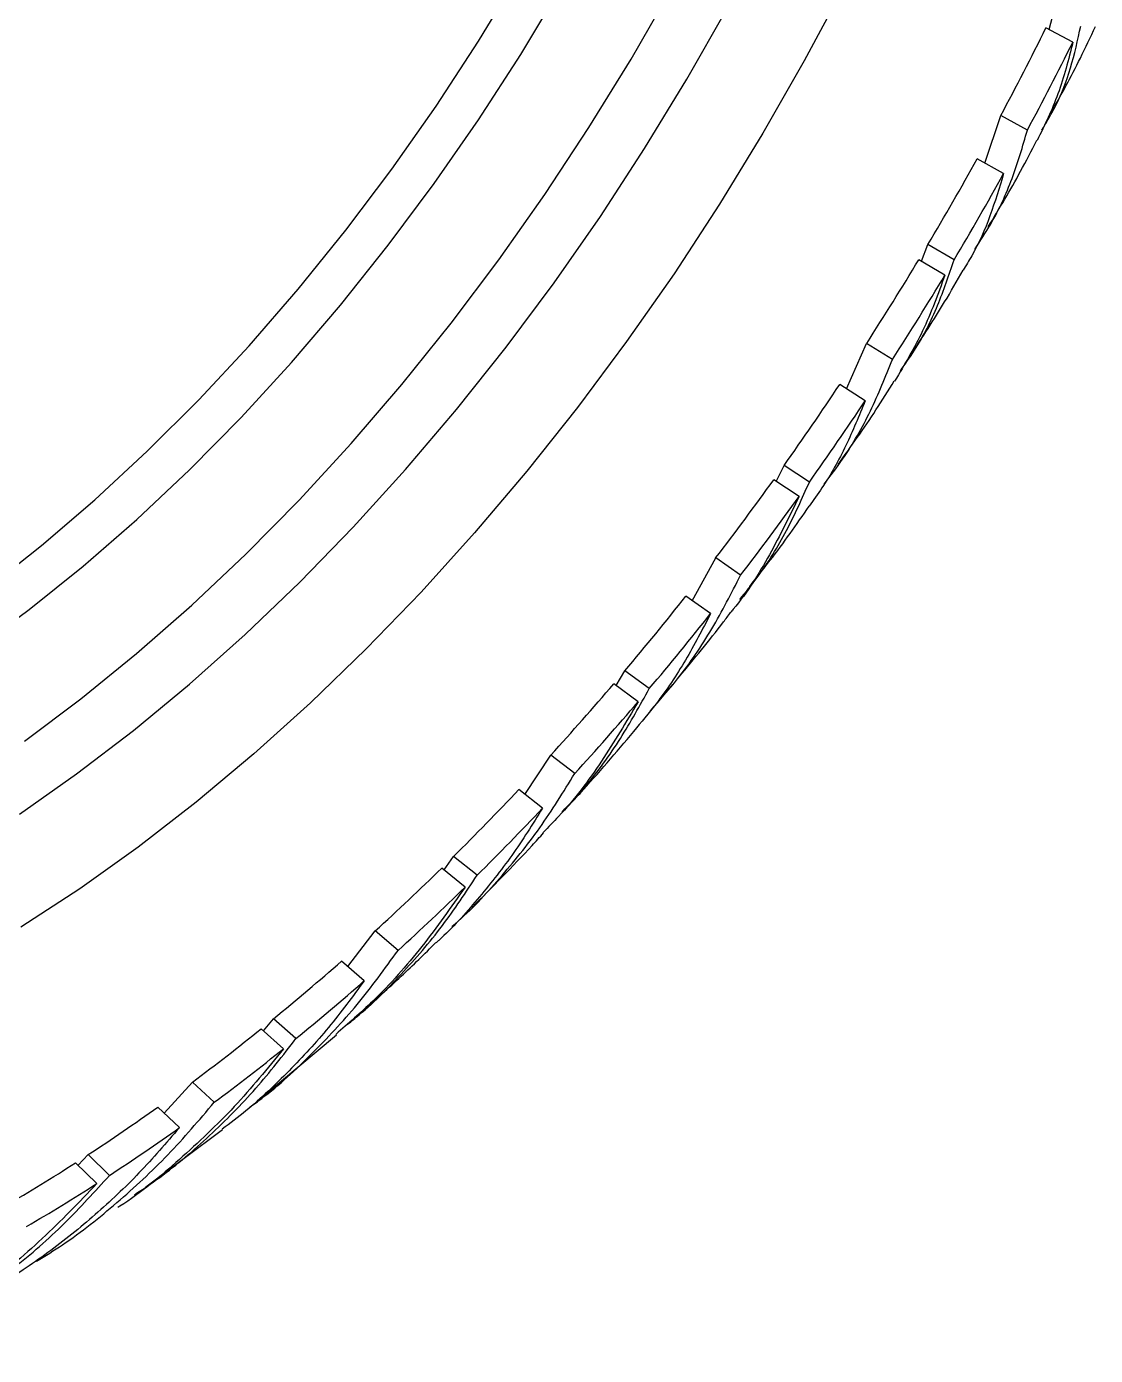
# Model space of a CAD drawing. Header units: millimetres. Extents: x 0 to 597, y 0 to 420.
# Drawn here: x 348.93 to 354.71, y 76.97 to 84.15 of the extents above; entities that cross this region are included whole.
import ezdxf

# ---------------------------------------------------------------- set-up
doc = ezdxf.new("R2010")
doc.units = ezdxf.units.MM

msp = doc.modelspace()

# ---------------------------------------------------------------- linework, layer by layer
at = {"color": 7, "linetype": 'Continuous', "lineweight": 25}
for p, q in [((354.4566, 84.1319), (354.4816, 84.2274)), ((354.584, 84.0649), (354.439, 84.1412)), ((354.1095, 83.4106), (354.195, 83.6683)), ((354.3385, 83.5893), (354.195, 83.6683)), ((354.2102, 83.3539), (354.0674, 83.4343)), ((353.767, 82.8803), (353.8017, 82.972)), ((353.9429, 82.8889), (353.8017, 82.972)), ((353.893, 82.8055), (353.7521, 82.8891)), ((353.3619, 82.1912), (353.4704, 82.437)), ((353.6097, 82.3508), (353.4704, 82.437)), ((353.4632, 82.1271), (353.3247, 82.2147)), ((352.9822, 81.6912), (353.0244, 81.778)), ((353.1611, 81.6879), (353.0244, 81.778)), ((353.1051, 81.6096), (352.9687, 81.7002)), ((352.5284, 81.0469), (352.6549, 81.2776)), ((352.7894, 81.1846), (352.6549, 81.2776)), ((352.6276, 80.9769), (352.494, 81.0712)), ((352.1169, 80.588), (352.1648, 80.6687)), ((352.2965, 80.5722), (352.1648, 80.6687)), ((352.2355, 80.5004), (352.1042, 80.5974)), ((352.3901, 80.553), (352.4229, 80.5934)), ((351.6247, 80), (351.7643, 80.2126)), ((351.8936, 80.1133), (351.7643, 80.2126)), ((351.7196, 79.9258), (351.5913, 80.0261)), ((351.1879, 79.5921), (351.2397, 79.6658)), ((351.366, 79.5633), (351.2397, 79.6658)), ((351.3012, 79.4995), (351.1753, 79.6023)), ((350.6678, 79.0709), (350.816, 79.2628)), ((350.9398, 79.1579), (350.816, 79.2628)), ((350.757, 78.9941), (350.6342, 79.0999)), ((350.2129, 78.7228), (350.2671, 78.7886)), ((350.3877, 78.681), (350.2671, 78.7886)), ((350.1995, 78.3605), (350.6065, 78.7013)), ((350.3204, 78.6264), (350.2002, 78.7343)), ((349.6762, 78.2776), (349.8284, 78.4466)), ((349.9464, 78.337), (349.8284, 78.4466)), ((349.7584, 78.2001), (349.6415, 78.3105)), ((349.5768, 77.8804), (349.9912, 78.1901)), ((349.2111, 77.9971), (349.2659, 78.0543)), ((349.3806, 77.9424), (349.2659, 78.0543)), ((349.3121, 77.898), (349.1977, 78.0102))]:
    msp.add_line(p, q, dxfattribs=at)
at = {"color": 7, "linetype": 'Continuous', "lineweight": 25, "flags": 128}
for points in [[(348.722, 81.1151), (349.0135, 81.3448), (349.3014, 81.5914), (349.585, 81.8541), (349.8633, 82.1322), (350.1353, 82.4246), (350.4003, 82.7306), (350.6574, 83.049), (350.9057, 83.3789), (351.1445, 83.7192), (351.373, 84.0689), (351.5905, 84.4268)], [(348.6509, 80.7815), (348.9463, 80.9992), (349.2389, 81.2343), (349.5278, 81.4861), (349.8122, 81.7539), (350.0911, 82.0367), (350.3637, 82.3338), (350.629, 82.6441), (350.8863, 82.9667), (351.1347, 83.3005), (351.3735, 83.6446), (351.6019, 83.9979), (351.8192, 84.3591)], [(353.3446, 84.3596), (353.1334, 83.9629), (352.9101, 83.5722), (352.6754, 83.1886), (352.4299, 82.8132), (352.1741, 82.4469), (351.9089, 82.0908), (351.635, 81.7458), (351.3529, 81.4128), (351.0637, 81.0928), (350.7679, 80.7866), (350.4665, 80.495), (350.1601, 80.2188), (349.8497, 79.9587), (349.5361, 79.7155), (349.2202, 79.4898), (348.9027, 79.2823)], [(348.9219, 80.2889), (349.2259, 80.5165), (349.5271, 80.7611), (349.8246, 81.0222), (350.1174, 81.2989), (350.4049, 81.5906), (350.6861, 81.8962), (350.9602, 82.215), (351.2264, 82.546), (351.4841, 82.8882), (351.7323, 83.2408), (351.9705, 83.6026), (352.198, 83.9726), (352.4139, 84.3498)], [(348.8941, 79.8945), (349.203, 80.1109), (349.5097, 80.3449), (349.8134, 80.596), (350.1131, 80.8634), (350.408, 81.1463), (350.6974, 81.4439), (350.9803, 81.7554), (351.2559, 82.08), (351.5236, 82.4166), (351.7825, 82.7643), (352.0319, 83.1222), (352.271, 83.4892), (352.4993, 83.8643), (352.7161, 84.2464)]]:
    msp.add_lwpolyline(points, dxfattribs=at)
at = {"color": 7, "linetype": 'Continuous', "lineweight": 25}
for centre, radius, start, end in [((338.6572, 91.9876), 17.6248, 331.83433, 333.56418), ((338.7171, 91.9536), 17.7198, 331.83358, 333.56419), ((338.5601, 92.04), 17.7351, 329.24925, 330.97212), ((338.6412, 91.9931), 17.8054, 329.24819, 330.97432), ((338.6114, 92.0086), 17.675, 327.21204, 328.93887), ((338.6717, 91.9738), 17.7693, 327.21061, 328.93826), ((338.8387, 91.8587), 17.4027, 324.60155, 326.34652), ((338.8837, 91.8334), 17.5149, 324.6024, 326.34634), ((339.1345, 91.6466), 17.0386, 322.51485, 324.28492), ((339.1828, 91.6195), 17.1472, 322.51538, 324.28454), ((339.592, 91.2895), 16.4583, 319.81086, 321.62089), ((339.6789, 91.2314), 16.5174, 319.80911, 321.62322), ((340.0364, 90.9131), 15.8759, 317.62274, 319.47575), ((340.1341, 90.8438), 15.9195, 317.61981, 319.47855), ((340.7414, 90.2594), 14.9144, 314.74089, 316.67515), ((340.8152, 90.2102), 14.9891, 314.74024, 316.6761), ((341.3125, 89.678), 14.0995, 312.37924, 314.38834), ((341.3534, 89.6632), 14.2218, 312.38154, 314.38498), ((342.0202, 88.8857), 13.037, 309.24035, 311.356), ((342.0925, 88.8376), 13.1136, 309.2394, 311.35499), ((342.583, 88.1913), 12.1432, 306.63182, 308.84994), ((342.6584, 88.1394), 12.2148, 306.63069, 308.84866), ((343.2716, 87.2437), 10.9716, 303.11652, 305.49074), ((343.3424, 87.199), 11.052, 303.11723, 305.48796), ((343.7447, 86.5124), 10.1006, 300.16908, 302.67482), ((343.8338, 86.4389), 10.1468, 300.16788, 302.67682)]:
    msp.add_arc(centre, radius, start, end, dxfattribs=at)
for points, knots in [([(354.4162, 83.5892), (354.4388, 83.6263), (354.5035, 83.733), (354.5761, 83.9198), (354.6102, 84.0754), (354.6268, 84.1516)], [0, 0, 0, 0, 0.214087, 0.615261, 1, 1, 1, 1]), ([(354.4653, 83.6789), (354.5199, 83.778), (354.605, 83.9326), (354.6793, 84.0915), (354.706, 84.1485)], [0, 0, 0, 0, 0.641407, 1, 1, 1, 1]), ([(354.584, 84.0649), (354.5604, 83.9702), (354.5144, 83.7856), (354.4316, 83.616), (354.3914, 83.5335)], [0, 0, 0, 0, 0.513212, 1, 1, 1, 1]), ([(354.0538, 82.9447), (354.0837, 82.9899), (354.1642, 83.1116), (354.2619, 83.3258), (354.313, 83.5015), (354.3385, 83.5893)], [0, 0, 0, 0, 0.228148, 0.614089, 1, 1, 1, 1]), ([(354.1272, 83.0662), (354.1868, 83.1656), (354.279, 83.3193), (354.3607, 83.4783), (354.3896, 83.5344)], [0, 0, 0, 0, 0.646837, 1, 1, 1, 1]), ([(354.2102, 83.3539), (354.1871, 83.2775), (354.1408, 83.1247), (354.065, 82.9517), (354.0072, 82.8579), (353.9912, 82.832)], [0, 0, 0, 0, 0.419771, 0.839522, 1, 1, 1, 1]), ([(353.6529, 82.2895), (353.6789, 82.326), (353.7581, 82.4373), (353.8575, 82.6364), (353.9148, 82.8059), (353.9429, 82.8889)], [0, 0, 0, 0, 0.199907, 0.60832, 1, 1, 1, 1]), ([(353.893, 82.8055), (353.856, 82.7038), (353.7833, 82.504), (353.6748, 82.3222), (353.6216, 82.2331)], [0, 0, 0, 0, 0.509501, 1, 1, 1, 1]), ([(353.7092, 82.376), (353.7713, 82.47), (353.8697, 82.619), (353.9585, 82.7746), (353.9912, 82.832)], [0, 0, 0, 0, 0.631225, 1, 1, 1, 1]), ([(353.2404, 81.6766), (353.2744, 81.7208), (353.3702, 81.8455), (353.4963, 82.0695), (353.5719, 82.257), (353.6097, 82.3508)], [0, 0, 0, 0, 0.215623, 0.607824, 1, 1, 1, 1]), ([(353.316, 81.7827), (353.3856, 81.8798), (353.491, 82.0269), (353.587, 82.1817), (353.6197, 82.2343)], [0, 0, 0, 0, 0.660279, 1, 1, 1, 1]), ([(353.4632, 82.1271), (353.4295, 82.0457), (353.3622, 81.8829), (353.2583, 81.6939), (353.1829, 81.5901), (353.1593, 81.5576)], [0, 0, 0, 0, 0.407031, 0.814015, 1, 1, 1, 1]), ([(352.7846, 81.0529), (352.8168, 81.0922), (352.913, 81.2094), (353.0412, 81.4204), (353.1217, 81.6), (353.1611, 81.6879)], [0, 0, 0, 0, 0.204852, 0.61074, 1, 1, 1, 1]), ([(353.1051, 81.6096), (353.0537, 81.5039), (352.9505, 81.2919), (352.8219, 81.085), (352.7401, 80.989), (352.7353, 80.9833)], [0, 0, 0, 0, 0.4832715, 0.9693691, 1, 1, 1, 1]), ([(352.8386, 81.1236), (352.9126, 81.2176), (353.0233, 81.3583), (353.1256, 81.5078), (353.1595, 81.5574)], [0, 0, 0, 0, 0.668223, 1, 1, 1, 1]), ([(352.3024, 80.4524), (352.3525, 80.509), (352.4754, 80.6478), (352.6402, 80.8916), (352.7397, 81.0869), (352.7894, 81.1846)], [0, 0, 0, 0, 0.256091, 0.628051, 1, 1, 1, 1]), ([(352.4571, 80.6357), (352.5386, 80.733), (352.6335, 80.8464), (352.7227, 80.9663), (352.7353, 80.9833)], [0, 0, 0, 0, 0.858081, 1, 1, 1, 1]), ([(352.6276, 80.9769), (352.5836, 80.8923), (352.4958, 80.7231), (352.3553, 80.5116), (352.2526, 80.3899), (352.2114, 80.3411)], [0, 0, 0, 0, 0.374464, 0.748889, 1, 1, 1, 1]), ([(351.8251, 79.9051), (351.8672, 79.9499), (351.9835, 80.0738), (352.1432, 80.2956), (352.2461, 80.4813), (352.2965, 80.5722)], [0, 0, 0, 0, 0.224376, 0.6203, 1, 1, 1, 1]), ([(352.2355, 80.5004), (352.1716, 80.3922), (352.0435, 80.1751), (351.8681, 79.9415), (351.751, 79.823), (351.7229, 79.7946)], [0, 0, 0, 0, 0.430393, 0.863315, 1, 1, 1, 1]), ([(351.8468, 79.9245), (351.872, 79.9516), (351.997, 80.0859), (352.1168, 80.2273), (352.2125, 80.3402)], [0, 0, 0, 0, 0.2015626, 1, 1, 1, 1]), ([(351.229, 79.2861), (351.235, 79.291), (351.3297, 79.3694), (351.4905, 79.5463), (351.7109, 79.8143), (351.8327, 80.0137), (351.8936, 80.1133)], [0, 0, 0, 0, 0.021812, 0.343617, 0.671818, 1, 1, 1, 1]), ([(351.7196, 79.9258), (351.666, 79.8397), (351.5589, 79.6675), (351.3686, 79.4313), (351.2304, 79.2748), (351.1497, 79.2033), (351.1451, 79.1992)], [0, 0, 0, 0, 0.32662, 0.653217, 0.980157, 1, 1, 1, 1]), ([(351.3389, 79.3895), (351.4481, 79.4996), (351.5784, 79.6311), (351.7049, 79.7697), (351.7254, 79.7922)], [0, 0, 0, 0, 0.837503, 1, 1, 1, 1]), ([(350.6538, 78.7492), (350.674, 78.7648), (350.7834, 78.8493), (350.9607, 79.0292), (351.1816, 79.283), (351.3054, 79.4712), (351.366, 79.5633)], [0, 0, 0, 0, 0.069857, 0.379601, 0.696276, 1, 1, 1, 1]), ([(351.3012, 79.4995), (351.2256, 79.3912), (351.0738, 79.1739), (350.8385, 78.9089), (350.6712, 78.7629), (350.604, 78.7042)], [0, 0, 0, 0, 0.372873, 0.747942, 1, 1, 1, 1]), ([(350.7475, 78.8296), (350.8176, 78.8917), (350.9517, 79.0106), (351.082, 79.139), (351.1442, 79.2003)], [0, 0, 0, 0, 0.523184, 1, 1, 1, 1]), ([(350.14, 78.3119), (350.1611, 78.327), (350.2797, 78.4122), (350.4746, 78.5962), (350.7245, 78.8605), (350.868, 79.0588), (350.9398, 79.1579)], [0, 0, 0, 0, 0.066239, 0.373422, 0.686717, 1, 1, 1, 1]), ([(350.757, 78.9941), (350.6941, 78.9087), (350.5682, 78.7379), (350.3527, 78.5047), (350.1605, 78.3211), (350.033, 78.2243), (349.99, 78.1917)], [0, 0, 0, 0, 0.284891, 0.569756, 0.854932, 1, 1, 1, 1]), ([(350.3204, 78.6264), (350.234, 78.5201), (350.0609, 78.3069), (349.7611, 78.0265), (349.5486, 77.846), (349.4295, 77.7709), (349.4261, 77.7688)], [0, 0, 0, 0, 0.329418, 0.660773, 0.990378, 1, 1, 1, 1]), ([(349.5156, 77.8376), (349.5615, 77.8682), (349.705, 77.9639), (349.9252, 78.1556), (350.1734, 78.4042), (350.3173, 78.59), (350.3877, 78.681)], [0, 0, 0, 0, 0.135374, 0.423293, 0.717669, 1, 1, 1, 1]), ([(348.9872, 77.4789), (349.0344, 77.5079), (349.187, 77.6016), (349.4248, 77.7934), (349.7013, 78.0478), (349.8647, 78.2406), (349.9464, 78.337)], [0, 0, 0, 0, 0.128518, 0.415213, 0.707616, 1, 1, 1, 1]), ([(349.7584, 78.2001), (349.687, 78.1172), (349.5441, 77.9515), (349.3054, 77.7271), (349.0514, 77.5202), (348.8683, 77.4011), (348.7768, 77.3416)], [0, 0, 0, 0, 0.249914, 0.499817, 0.749987, 1, 1, 1, 1]), ([(349.3121, 77.898), (349.2158, 77.7967), (349.0227, 77.5934), (348.6976, 77.3278), (348.3938, 77.1162), (348.1901, 77.0108), (348.1103, 76.9695)], [0, 0, 0, 0, 0.273959, 0.549532, 0.823636, 1, 1, 1, 1]), ([(348.258, 77.0429), (348.3633, 77.1024), (348.5734, 77.2212), (348.8666, 77.4377), (349.1392, 77.6754), (349.3013, 77.8546), (349.3806, 77.9424)], [0, 0, 0, 0, 0.250637, 0.500173, 0.755313, 1, 1, 1, 1])]:
    msp.add_open_spline(points, degree=3, knots=knots, dxfattribs=at)

doc.saveas('drawing.dxf')
